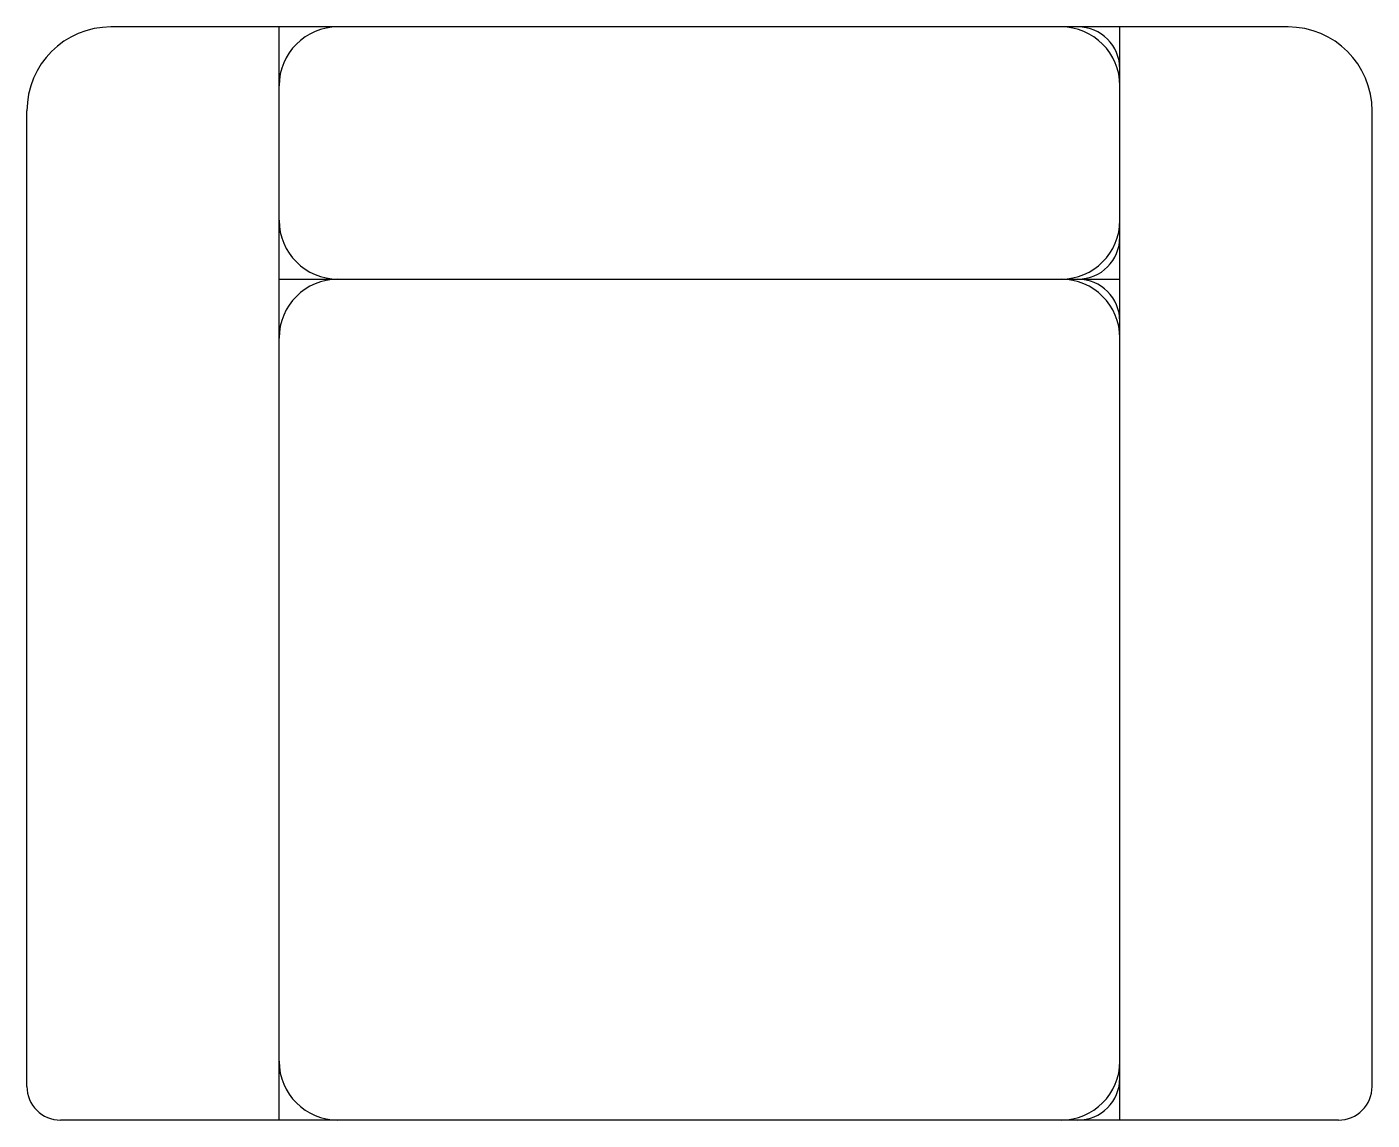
# Model space of a CAD drawing. Extents: x 236.253 to 237.053, y 107.08 to 107.73.
import ezdxf

# ---------------------------------------------------------------- set-up
doc = ezdxf.new("R2010")
doc.units = 0
doc.header["$MEASUREMENT"] = 0
doc.layers.add('01', color=1, linetype='CONTINUOUS')

msp = doc.modelspace()

# ---------------------------------------------------------------- linework, layer by layer
at = {"layer": '01'}
for p, q in [((237.00329, 107.73004), (236.30329, 107.73004)), ((236.40329, 107.08004), (236.40329, 107.73004)), ((236.90329, 107.08004), (236.90329, 107.73004)), ((236.25329, 107.10004), (236.25329, 107.68004)), ((237.05329, 107.10004), (237.05329, 107.68004)), ((236.40329, 107.58004), (236.90329, 107.58004)), ((236.40329, 107.58004), (236.90329, 107.58004)), ((237.03329, 107.08004), (236.27329, 107.08004))]:
    msp.add_line(p, q, dxfattribs=at)
for centre, radius, start, end in [((236.30329, 107.68004), 0.05, 90, 180), ((236.43829, 107.69504), 0.035, 90, 180), ((236.86829, 107.69504), 0.035, 0, 90), ((236.87829, 107.70504), 0.025, 0, 90), ((237.00329, 107.68004), 0.05, 0, 90), ((236.43829, 107.61504), 0.035, 180, 270), ((236.86829, 107.61504), 0.035, 270, 0), ((236.87829, 107.60504), 0.025, 270, 0), ((236.43829, 107.54504), 0.035, 90, 180), ((236.86829, 107.54504), 0.035, 0, 90), ((236.87829, 107.55504), 0.025, 0, 90), ((236.43829, 107.11504), 0.035, 180, 270), ((236.86829, 107.11504), 0.035, 270, 0), ((236.87829, 107.10504), 0.025, 270, 0), ((236.27329, 107.10004), 0.02, 180, 270), ((237.03329, 107.10004), 0.02, 270, 0)]:
    msp.add_arc(centre, radius, start, end, dxfattribs=at)

doc.saveas('drawing.dxf')
